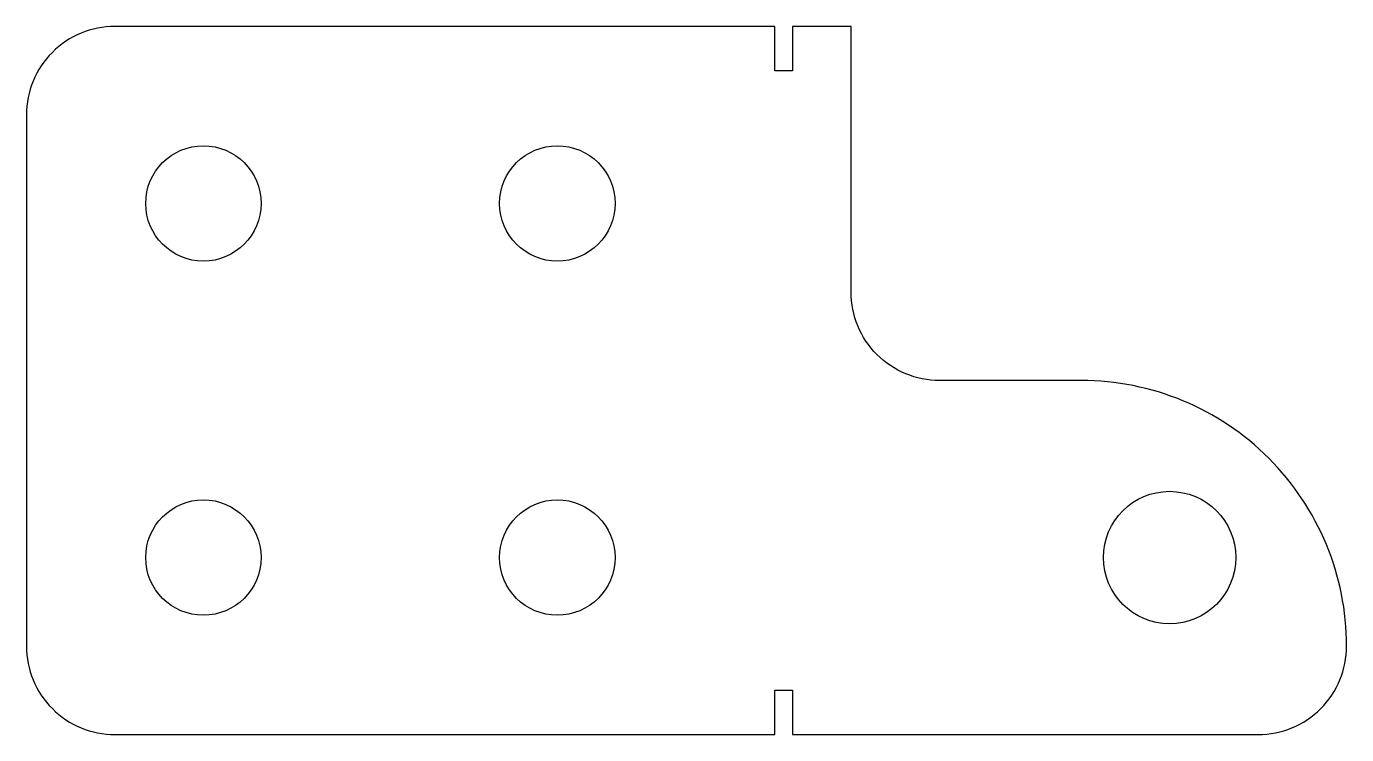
# Model space of a CAD drawing. Header units: inches. Extents: x -1.29 to 0.57, y -0.5 to 0.5.
import ezdxf

# ---------------------------------------------------------------- set-up
doc = ezdxf.new("R2010")
doc.units = ezdxf.units.IN
doc.header["$MEASUREMENT"] = 0

msp = doc.modelspace()

# ---------------------------------------------------------------- linework, layer by layer
msp.add_lwpolyline([(-0.2075, 0.5), (-0.2075, 0.4375), (-0.2325, 0.4375), (-0.2325, 0.5), (-1.1649, 0.5, 0.414214), (-1.2899, 0.375), (-1.2899, -0.375, 0.414214), (-1.1649, -0.5), (-0.2325, -0.5), (-0.2325, -0.4375), (-0.2075, -0.4375), (-0.2075, -0.5), (0.45, -0.5, 0.414214), (0.575, -0.375, 0.414214), (0.2, 0), (0, 0, -0.414214), (-0.125, 0.125), (-0.125, 0.5)], format="xyb", close=True)
for centre, radius in [((-1.0399, 0.25), 0.0815), ((-0.5399, 0.25), 0.0815), ((0.325, -0.25), 0.0935), ((-1.0399, -0.25), 0.0815), ((-0.5399, -0.25), 0.0815)]:
    msp.add_circle(centre, radius)

doc.saveas('drawing.dxf')
